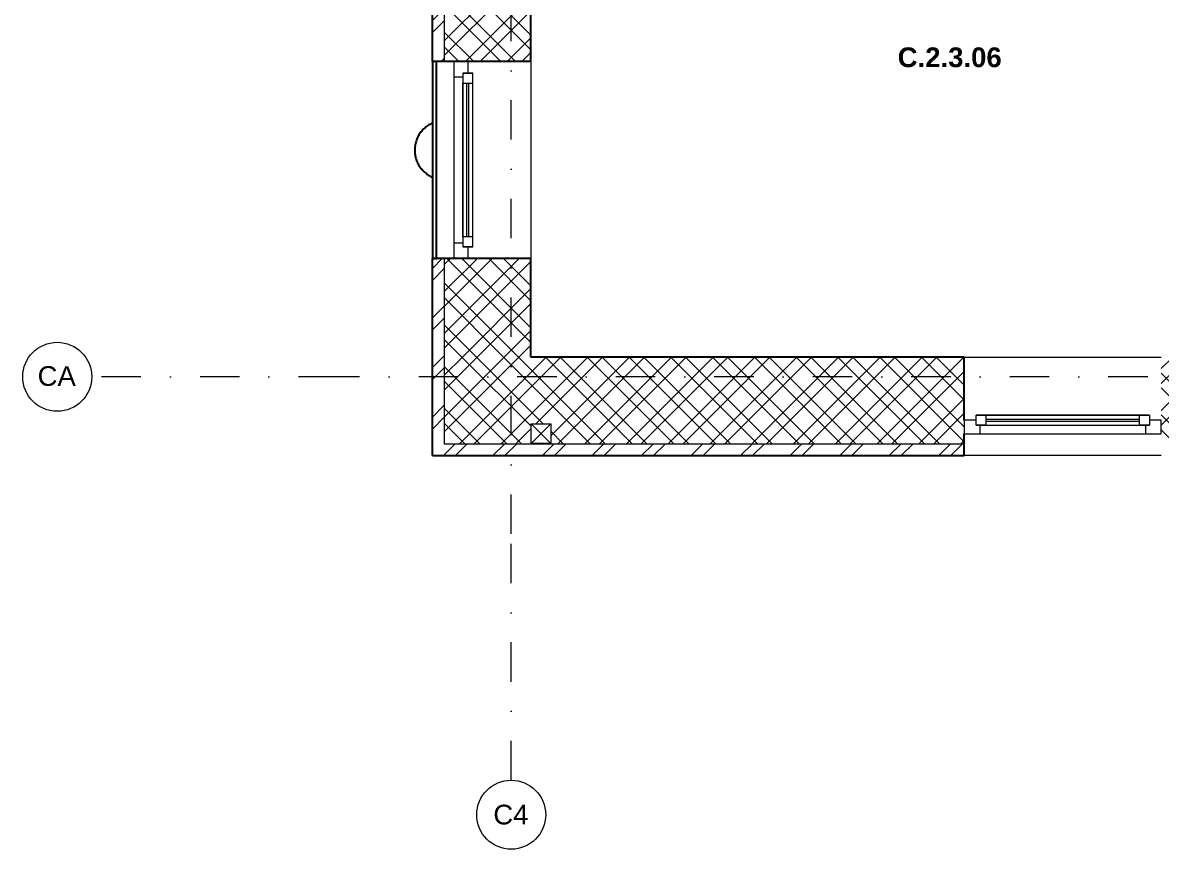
# Model space of a CAD drawing. Header units: millimetres. Extents: x -47415 to 8649, y -7799 to 10440.
# Drawn here: x -47415 to -41635, y -7799 to -3606 of the extents above; entities that cross this region are included whole.
import ezdxf

# ---------------------------------------------------------------- set-up
doc = ezdxf.new("R2010")
doc.units = ezdxf.units.MM
doc.linetypes.add('UDL_2NP$0$HA_DashDot_10mm-S3mm', pattern=[500, 200, -150, 0, -150])
doc.layers.add('_UT', color=4, linetype='Continuous')
for name, color, linetype, lineweight in [('UDL_2NP$0$A-AREA-____-IDEN', 252, 'Continuous', 9), ('UDL_2NP$0$A-FLOR-HRAL-MCUT', 252, 'Continuous', 25), ('UDL_2NP$0$A-FLOR-HRAL-OTLN', 252, 'Continuous', 9), ('UDL_2NP$0$A-GENM-____-OTLN', 252, 'Continuous', 9), ('UDL_2NP$0$A-GLAZ-____-MCUT', 252, 'Continuous', 5), ('UDL_2NP$0$A-GLAZ-____-OTLN', 252, 'Continuous', 5), ('UDL_2NP$0$A-WALL-____-MCUT', 252, 'Continuous', 9), ('UDL_2NP$0$A-WALL-____-OTLN', 252, 'Continuous', 9), ('UDL_2NP$0$A-WALL-____-PATT', 252, 'Continuous', 25), ('UDL_2NP$0$I-WALL-____-MCUT', 252, 'Continuous', 25), ('UDL_2NP$0$I-WALL-____-OTLN', 252, 'Continuous', 9), ('UDL_2NP$0$M-HVAC-DUCT-OTLN', 252, 'Continuous', 9), ('UDL_2NP$0$S-GRID-____-IDEN', 252, 'Continuous', 9), ('UDL_2NP$0$S-GRID-____-OTLN', 252, 'Continuous', 5)]:
    doc.layers.add(name, color=color, linetype=linetype, lineweight=lineweight)
doc.styles.add('UDL_2NP$0$Arial_1', font='arial.ttf', dxfattribs={"height": 100})
doc.styles.add('UDL_2NP$0$Arial_B', font='arialbd.ttf', dxfattribs={"height": 100})
pattern_1 = [(45, (0, 0), (-106.066, 106.066), []), (45, (75, 0), (-106.066, 106.066), []), (315, (0, 0), (106.066, 106.066), []), (315, (75, 0), (106.066, 106.066), [])]
pattern_2 = [(45, (0, 0), (-125.7236, 125.7236), []), (45, (0, 190.5), (-125.7236, 125.7236), [])]

# ---------------------------------------------------------------- blocks, each defined once
blk = doc.blocks.new('UDL_2NP$0$HA_WD_SinglePanel - 1000x2100-1386678-UDL_2NP-C')
at = {"layer": 'UDL_2NP$0$A-GLAZ-____-MCUT'}
for p, q in [((-500, -100), (-440, -100)), ((-440, -75), (-440, -125)), ((-390, -75), (-440, -75)), ((-390, -125), (-390, -75)), ((390, -95), (-390, -95)), ((390, -105), (-390, -105)), ((390, -75), (390, -125)), ((440, -75), (390, -75)), ((440, -125), (440, -75)), ((440, -100), (500, -100)), ((-420, -170), (-500, -170)), ((-440, -125), (-390, -125)), ((-420, -125), (-420, -170)), ((390, -125), (440, -125)), ((420, -170), (420, -125)), ((500, -170), (420, -170))]:
    blk.add_line(p, q, dxfattribs=at)
at = {"layer": 'UDL_2NP$0$A-GLAZ-____-OTLN'}
for p, q in [((-440, -125), (-440, -75)), ((440, -75), (-440, -75)), ((390, -75), (-390, -75)), ((440, -75), (440, -125)), ((-440, -125), (440, -125)), ((420, -170), (-420, -170)), ((390, -125), (-390, -125))]:
    blk.add_line(p, q, dxfattribs=at)
blk = doc.blocks.new('UDL_2NP$0$HA_WD_SinglePanel - 1000x1500-1383993-UDL_2NP-C')
at = {"layer": 'UDL_2NP$0$A-GLAZ-____-MCUT'}
for p, q in [((-500, 170), (-500, 100)), ((-420, 170), (-500, 170)), ((-440, 75), (-440, 125)), ((-440, 125), (-390, 125)), ((-420, 125), (-420, 170)), ((-390, 125), (-390, 75)), ((390, 75), (390, 125)), ((390, 125), (440, 125)), ((500, 170), (420, 170)), ((420, 170), (420, 125)), ((440, 125), (440, 75)), ((500, 100), (500, 170)), ((-500, 100), (-440, 100)), ((-390, 75), (-440, 75)), ((390, 105), (-390, 105)), ((390, 95), (-390, 95)), ((440, 75), (390, 75)), ((440, 100), (500, 100))]:
    blk.add_line(p, q, dxfattribs=at)
at = {"layer": 'UDL_2NP$0$A-GLAZ-____-OTLN'}
for p, q in [((440, 125), (-440, 125)), ((-440, 75), (-440, 125)), ((420, 170), (-420, 170)), ((390, 125), (-390, 125)), ((440, 125), (440, 75)), ((-440, 75), (440, 75)), ((390, 75), (-390, 75))]:
    blk.add_line(p, q, dxfattribs=at)
blk = doc.blocks.new('UDL_2NP$0$Railing - Railing-1634100-UDL_2NP-C')
at = {"layer": 'UDL_2NP$0$A-FLOR-HRAL-MCUT'}
for p, q in [((-45314.9, -3801.8), (-45334.9, -3801.8)), ((-45334.9, -3801.8), (-45334.9, -4801.8)), ((-45314.9, -4801.8), (-45314.9, -3801.8)), ((-45334.9, -4801.8), (-45314.9, -4801.8))]:
    blk.add_line(p, q, dxfattribs=at)
blk = doc.blocks.new('UDL_2NP$0$HA_GM_ProductsPlaceholder - LP31 - Prosklenné zábradlí-1640431-UDL_2NP-C')
at = {"layer": 'UDL_2NP$0$A-GENM-____-OTLN', "lineweight": 25, "flags": 128}
for points in [[(-60, 137.4), (-62.4, 136.4), (-67.8, 133.8), (-73.1, 131), (-78.3, 127.9), (-83.4, 124.7), (-88.3, 121.3), (-93.1, 117.6), (-97.7, 113.8), (-102.2, 109.8), (-106.5, 105.7), (-110.6, 101.3), (-114.6, 96.8), (-118.4, 92.2), (-121.9, 87.3), (-125.3, 82.4), (-128.5, 77.3), (-131.5, 72.1), (-134.3, 66.8), (-136.9, 61.4), (-139.2, 55.9), (-141.3, 50.2), (-143.2, 44.6), (-144.9, 38.8), (-146.3, 33), (-147.5, 27.1), (-148.5, 21.2), (-149.2, 15.2), (-149.7, 9.2), (-150, 3.2), (-150, 0)], [(-150, 0), (-149.9, -6), (-149.5, -12), (-148.9, -18), (-148.1, -23.9), (-147, -29.8), (-145.7, -35.7), (-144.2, -41.5), (-142.4, -47.2), (-140.4, -52.8), (-138.2, -58.4), (-135.7, -63.9), (-133, -69.3), (-130.2, -74.5), (-127.1, -79.7), (-123.8, -84.7), (-120.3, -89.6), (-116.6, -94.3), (-112.8, -98.9), (-108.7, -103.3), (-104.5, -107.6), (-100.1, -111.7), (-95.6, -115.6), (-90.9, -119.3), (-86, -122.9), (-81, -126.2), (-75.9, -129.4), (-70.7, -132.3), (-65.4, -135), (-60, -137.5)]]:
    blk.add_lwpolyline(points, dxfattribs=at)
blk = doc.blocks.new('UDL_2NP$0$Grid - Radius 3_5mm-353793-UDL_2NP-C')
at = {"layer": 'UDL_2NP$0$S-GRID-____-IDEN'}
blk.add_circle((0, 0), 3.5, dxfattribs=at)
blk = doc.blocks.new('UDL_2NP')
at = {"layer": 'UDL_2NP$0$A-WALL-____-PATT', "lineweight": 5}
h = blk.add_hatch(dxfattribs=at)
h.set_pattern_fill('FP_4', color=256, style=0, pattern_type=2)
h.set_pattern_definition(pattern_2)
h.paths.add_polyline_path([(-45334.9, -5801.8), (-45274.9, -5801.8), (-45274.9, -4801.8), (-45334.9, -4801.8), (-45334.9, -4950.4)])
h.paths.add_polyline_path([(-45274.9, -3801.8), (-45274.9, -2026.8), (-45334.9, -2026.8), (-45334.9, -3801.8)])
h.paths.add_polyline_path([(-45274.9, -1251.1), (-45274.9, 2573.2), (-45334.9, 2573.2), (-45334.9, -1251.1)])
h.paths.add_polyline_path([(-45334.9, 3573.2), (-45274.9, 3573.2), (-45274.9, 8048.2), (-45334.9, 8048.2), (-45334.9, 3896.6)])
h = blk.add_hatch(dxfattribs=at)
h.set_pattern_fill('FP_1', color=256, style=0, pattern_type=2)
h.set_pattern_definition(pattern_1)
h.paths.add_polyline_path([(-45274.9, -5301.8), (-44834.9, -5301.8), (-44834.9, -4801.8), (-45274.9, -4801.8), (-45274.9, -4950.4)])
h.paths.add_polyline_path([(-45274.9, -3801.8), (-44834.9, -3801.8), (-44834.9, -2026.8), (-45274.9, -2026.8), (-45274.9, -2984.4)])
h.paths.add_polyline_path([(-45274.9, -1251.1), (-44834.9, -1251.1), (-44834.9, 2573.2), (-45274.9, 2573.2), (-45274.9, -1018.4)])
h.paths.add_polyline_path([(-45274.9, 3573.2), (-44834.9, 3573.2), (-44834.9, 7548.2), (-45274.9, 7548.2), (-45274.9, 3896.6)])
h = blk.add_hatch(dxfattribs=at)
h.set_pattern_fill('FP_1', color=256, style=0, pattern_type=2)
h.set_pattern_definition(pattern_1)
h.paths.add_polyline_path([(-24577.4, -5741.8), (-22994.9, -5741.8), (-22994.9, -5301.8), (-26634.9, -5301.8), (-26634.9, -5741.8)])
h.paths.add_polyline_path([(-29951.6, -5741.8), (-29884.9, -5741.8), (-29884.9, -5301.8), (-30884.9, -5301.8), (-30884.9, -5741.8), (-30284.4, -5741.8)])
h.paths.add_polyline_path([(-27701.6, -5741.8), (-27634.9, -5741.8), (-27634.9, -5301.8), (-28884.9, -5301.8), (-28884.9, -5741.8)])
h.paths.add_polyline_path([(-31951.6, -5741.8), (-31884.9, -5741.8), (-31884.9, -5301.8), (-35134.9, -5301.8), (-35134.9, -5741.8), (-32734.4, -5741.8)])
h.paths.add_polyline_path([(-36134.9, -5741.8), (-36134.9, -5301.8), (-41634.9, -5301.8), (-41634.9, -5741.8), (-36696.4, -5741.8)])
h.paths.add_polyline_path([(-42755.9, -5741.8), (-42634.9, -5741.8), (-42634.9, -5301.8), (-45274.9, -5301.8), (-45274.9, -5741.8), (-44734.4, -5741.8)])
h.paths.add_polyline_path([(-24124.9, -5740.1), (-24224.9, -5740.1), (-24224.9, -5640.1), (-24124.9, -5640.1)])
h.paths.add_polyline_path([(-30384.4, -5740.1), (-30384.4, -5640.1), (-30284.4, -5640.1), (-30284.4, -5740.1)])
h.paths.add_polyline_path([(-32834.4, -5740.1), (-32834.4, -5640.1), (-32734.4, -5640.1), (-32734.4, -5740.1)])
h.paths.add_polyline_path([(-41254.4, -5740.1), (-41254.4, -5640.1), (-41154.4, -5640.1), (-41154.4, -5740.1)])
h.paths.add_polyline_path([(-44834.4, -5740.1), (-44834.4, -5640.1), (-44734.4, -5640.1), (-44734.4, -5740.1)])
h = blk.add_hatch(dxfattribs=at)
h.set_pattern_fill('FP_4', color=256, style=0, pattern_type=2)
h.set_pattern_definition(pattern_2)
h.paths.add_polyline_path([(-22934.9, -5801.8), (-22934.9, -5741.8), (-26634.9, -5741.8), (-26634.9, -5801.8), (-24577.4, -5801.8)])
h.paths.add_polyline_path([(-27634.9, -5801.8), (-27634.9, -5741.8), (-28884.9, -5741.8), (-28884.9, -5801.8)])
h.paths.add_polyline_path([(-31884.9, -5801.8), (-31884.9, -5741.8), (-35134.9, -5741.8), (-35134.9, -5801.8), (-33666.7, -5801.8)])
h.paths.add_polyline_path([(-30884.9, -5801.8), (-29884.9, -5801.8), (-29884.9, -5741.8), (-30884.9, -5741.8)])
h.paths.add_polyline_path([(-36134.9, -5801.8), (-36134.9, -5741.8), (-41634.9, -5741.8), (-41634.9, -5801.8), (-36696.4, -5801.8)])
h.paths.add_polyline_path([(-42634.9, -5801.8), (-42634.9, -5741.8), (-45274.9, -5741.8), (-45274.9, -5801.8), (-42755.9, -5801.8)])
at = {"layer": 'UDL_2NP$0$A-WALL-____-MCUT'}
for p, q in [((-45274.9, -1956.8), (-45274.9, -3801.8)), ((-45274.9, -4801.8), (-45274.9, -5741.8)), ((-45274.9, -5741.8), (-42634.9, -5741.8))]:
    blk.add_line(p, q, dxfattribs=at)
at = {"layer": 'UDL_2NP$0$A-WALL-____-MCUT', "lineweight": 25}
for p, q in [((-44834.9, -3801.8), (-44834.9, -2101.8)), ((-44834.9, -3801.8), (-45274.9, -3801.8)), ((-44834.9, -4801.8), (-45274.9, -4801.8)), ((-44834.9, -5301.8), (-44834.9, -4801.8)), ((-42634.9, -5301.8), (-44834.9, -5301.8)), ((-42634.9, -5621.8), (-42634.9, -5301.8)), ((-42634.9, -5741.8), (-42634.9, -5691.8))]:
    blk.add_line(p, q, dxfattribs=at)
at = {"layer": 'UDL_2NP$0$A-WALL-____-OTLN'}
for p, q in [((-44834.9, -3801.8), (-44834.9, -4801.8)), ((-42634.9, -5301.8), (-41634.9, -5301.8))]:
    blk.add_line(p, q, dxfattribs=at)
at = {"layer": 'UDL_2NP$0$I-WALL-____-MCUT'}
for p, q in [((-45334.9, -3801.8), (-45334.9, -1956.8)), ((-45274.9, -3801.8), (-45334.9, -3801.8)), ((-45274.9, -4801.8), (-45334.9, -4801.8)), ((-45334.9, -5801.8), (-45334.9, -4801.8)), ((-42634.9, -5801.8), (-42634.9, -5741.8)), ((-45334.9, -5801.8), (-42634.9, -5801.8))]:
    blk.add_line(p, q, dxfattribs=at)
at = {"layer": 'UDL_2NP$0$I-WALL-____-OTLN'}
blk.add_line((-41634.9, -5801.8), (-42634.9, -5801.8), dxfattribs=at)
at = {"layer": 'UDL_2NP$0$M-HVAC-DUCT-OTLN', "lineweight": 5}
for p, q in [((-44734.4, -5740.1), (-44834.4, -5640.1)), ((-44734.4, -5640.1), (-44834.4, -5740.1)), ((-44834.4, -5640.1), (-44734.4, -5640.1)), ((-44834.4, -5740.1), (-44834.4, -5640.1)), ((-44734.4, -5640.1), (-44734.4, -5740.1)), ((-44734.4, -5740.1), (-44834.4, -5740.1))]:
    blk.add_line(p, q, dxfattribs=at)
at = {"layer": 'UDL_2NP$0$S-GRID-____-OTLN', "linetype": 'UDL_2NP$0$HA_DashDot_10mm-S3mm', "lineweight": 9}
for p, q in [((-44934.9, -6198.9), (-44934.9, 8840.3)), ((-45814.7, -5401.8), (-47064.7, -5401.8)), ((-22199.7, -5401.8), (-45814.7, -5401.8)), ((-44934.9, -7448.9), (-44934.9, -6198.9))]:
    blk.add_line(p, q, dxfattribs=at)
at = {"layer": 'UDL_2NP$0$A-FLOR-HRAL-OTLN'}
blk.add_blockref('UDL_2NP$0$Railing - Railing-1634100-UDL_2NP-C', (0, 0), dxfattribs=at)
at = {"layer": 'UDL_2NP$0$A-GENM-____-OTLN'}
blk.add_blockref('UDL_2NP$0$HA_GM_ProductsPlaceholder - LP31 - Prosklenné zábradlí-1640431-UDL_2NP-C', (-45274.9, -4251.8), dxfattribs=at)
at = {"layer": 'UDL_2NP$0$A-GLAZ-____-OTLN'}
for name, p, rotation in [('UDL_2NP$0$HA_WD_SinglePanel - 1000x2100-1386678-UDL_2NP-C', (-45054.9, -4301.8), 269.9999999999999), ('UDL_2NP$0$HA_WD_SinglePanel - 1000x1500-1383993-UDL_2NP-C', (-42134.9, -5521.8), 180)]:
    blk.add_blockref(name, p, dxfattribs=dict(at, rotation=rotation))
at = {"layer": 'UDL_2NP$0$S-GRID-____-IDEN', "xscale": 49.99999999999998, "yscale": 49.99999999999998, "zscale": 49.99999999999998, "rotation": 90}
blk.add_blockref('UDL_2NP$0$Grid - Radius 3_5mm-353793-UDL_2NP-C', (-47239.7, -5401.8), dxfattribs=at)
at = {"layer": 'UDL_2NP$0$S-GRID-____-IDEN', "xscale": 49.99999999999998, "yscale": 49.99999999999998, "zscale": 49.99999999999998}
blk.add_blockref('UDL_2NP$0$Grid - Radius 3_5mm-353793-UDL_2NP-C', (-44934.9, -7623.9), dxfattribs=at)
at = {"layer": 'UDL_2NP$0$A-AREA-____-IDEN', "lineweight": 5, "insert": (-42972.8, -3730.6), "char_height": 100, "width": 653.375, "attachment_point": 1, "style": 'UDL_2NP$0$Arial_B'}
blk.add_mtext('C.2.3.06', dxfattribs=at)
at = {"layer": 'UDL_2NP$0$S-GRID-____-IDEN', "lineweight": 5, "char_height": 100, "attachment_point": 1, "style": 'UDL_2NP$0$Arial_1'}
for s, insert, width in [('CA', (-47339.4, -5347.9), 240.506), ('C4', (-45025.8, -7573.2), 220.464)]:
    blk.add_mtext(s, dxfattribs=dict(at, insert=insert, width=width))

msp = doc.modelspace()

# ---------------------------------------------------------------- block references
at = {"layer": '_UT'}
msp.add_blockref('UDL_2NP', (0, 0), dxfattribs=at)

doc.saveas('drawing.dxf')
